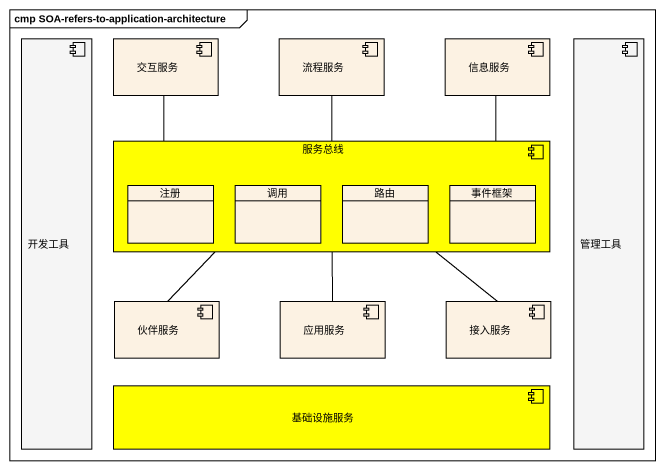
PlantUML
@startuml
mainframe cmp SOA-refers-to-application-architecture
allowmixing
hide circle
hide empty members
component 开发工具 #F5F5F5
component 交互服务
component 流程服务
component 信息服务
component 管理工具 #F5F5F5
component 服务总线 #FFFF00 {
  class 注册
  class 调用
  class 路由
  class 事件框架
}
component 伙伴服务
component 应用服务
component 接入服务
component 基础设施服务 #FFFF00
交互服务 -- 服务总线
流程服务 -- 服务总线
信息服务 -- 服务总线
伙伴服务 -up- 服务总线
应用服务 -up- 服务总线
接入服务 -up- 服务总线
@enduml
